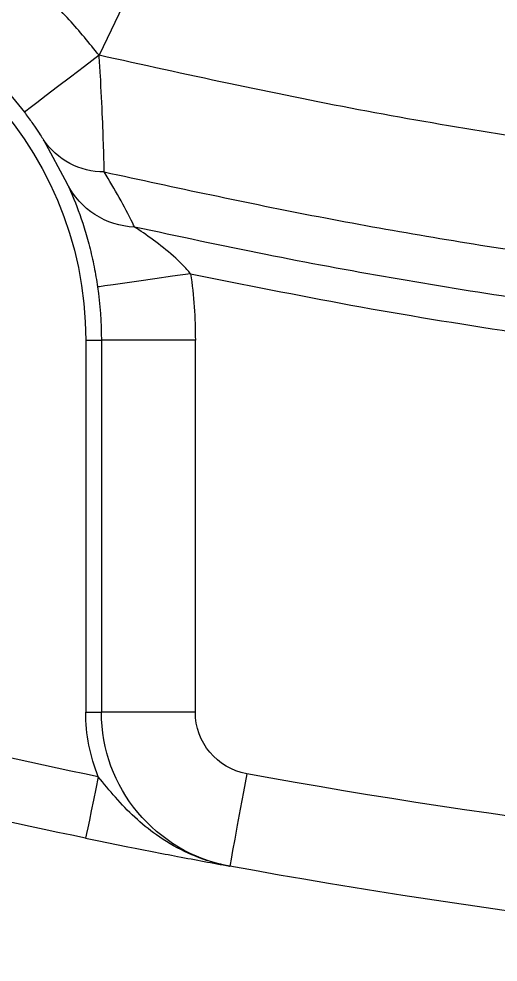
# Model space of a CAD drawing. Header units: inches. Extents: x 12 to 11036, y 8 to 6728.
# Drawn here: x 10816.68 to 10831.99, y 4265.99 to 4296.1 of the extents above; entities that cross this region are included whole.
import ezdxf

# ---------------------------------------------------------------- set-up
doc = ezdxf.new("R2010")
doc.units = ezdxf.units.IN
doc.header["$MEASUREMENT"] = 0

# ---------------------------------------------------------------- blocks, each defined once
blk = doc.blocks.new('A$C114D03CA')
at = {"color": 7, "linetype": 'Continuous', "lineweight": 25}
for p, q in [((39.214, -16.454), (46.354, -31.358)), ((48.131, -34.053), (47.371, -35.457)), ((43.281, -52.328), (43.281, -40.454)), ((43.281, -40.454), (46.281, -40.454)), ((46.281, -40.454), (46.281, -52.328)), ((46.781, -40.454), (46.281, -40.454)), ((46.781, -40.454), (46.781, -52.328)), ((43.281, -52.328), (46.281, -52.328)), ((46.781, -52.328), (46.281, -52.328))]:
    blk.add_line(p, q, dxfattribs=at)
at = {"color": 7, "linetype": 'Continuous', "lineweight": 25, "flags": 128}
for points in [[(46.354, -31.358), (46.819, -31.712), (47.267, -32.054), (47.679, -32.368), (48.041, -32.644), (48.337, -32.87), (48.558, -33.038), (48.693, -33.142), (48.739, -33.177)], [(43.432, -38.329), (44.012, -38.412), (44.569, -38.492), (45.082, -38.565), (45.532, -38.63), (45.902, -38.682), (46.176, -38.722), (46.345, -38.746), (46.402, -38.754)], [(41.641, -54.295), (41.747, -54.871), (41.848, -55.424), (41.941, -55.935), (42.023, -56.382), (42.09, -56.749), (42.14, -57.021), (42.171, -57.189), (42.181, -57.246)], [(46.379, -54.392), (46.458, -54.774), (46.534, -55.142), (46.603, -55.48), (46.665, -55.777), (46.715, -56.021), (46.752, -56.202), (46.775, -56.313), (46.783, -56.351)]]:
    blk.add_lwpolyline(points, dxfattribs=at)
at = {"color": 7, "linetype": 'Continuous', "lineweight": 25}
for centre, radius, start, end in [((58.281, -40.454), 12, 97.277, 142.6702), ((58.281, -40.454), 11.5, 90, 180), ((46.197, -32.751), 2.331, 269.7758, 326.0392), ((45.135, -34.346), 2.496, 272.0028, 333.5627), ((58.281, -40.454), 15, 171.8576, 180), ((58.281, -40.454), 12, 171.8576, 180), ((4.381, 149.324), 208, 281.64885, 285.59171), ((41.281, -52.328), 2, 280.3698, 0), ((41.281, -52.328), 5, 280.3698, 0), ((41.281, -52.328), 5.5, 337.9559, 0), ((4.381, 149.324), 210, 281.64885, 285.59171), ((4.381, 149.324), 207, 273.43427, 280.36976), ((4.381, 149.324), 210, 273.38515, 280.36976)]:
    blk.add_arc(centre, radius, start, end, dxfattribs=at)
for points, knots in [([(46.354, -31.358), (46.665, -30.972), (47.288, -30.202), (48.362, -29.171), (49.524, -28.244), (50.775, -27.439), (52.098, -26.76), (53.483, -26.218), (54.913, -25.805), (55.892, -25.651), (56.381, -25.574)], [0, 0, 0, 0, 0.125, 0.2500001, 0.375, 0.5, 0.6249999, 0.7499999, 0.8749998, 1, 1, 1, 1]), ([(-37.578, -31.375), (-34.821, -31.977), (-29.306, -33.181), (-20.939, -34.502), (-12.526, -35.471), (-4.077, -36.05), (4.39, -36.247), (12.856, -36.053), (21.306, -35.475), (29.718, -34.503), (38.084, -33.178), (43.597, -31.964), (46.354, -31.358)], [0, 0, 0, 0, 0.1, 0.2, 0.3, 0.4, 0.5, 0.6, 0.7, 0.8, 0.899999, 1, 1, 1, 1]), ([(46.188, -35.082), (46.194, -34.875), (46.205, -34.436), (46.243, -33.356), (46.296, -32.265), (46.34, -31.573), (46.354, -31.358)], [0, 0, 0, 0, 0.256947, 0.544007, 0.858369, 1, 1, 1, 1]), ([(48.739, -33.177), (48.657, -33.287), (48.536, -33.449), (48.365, -33.694), (48.228, -33.899), (48.161, -34.005), (48.131, -34.053)], [0, 0, 0, 0, 0.325789, 0.47804, 0.759098, 1, 1, 1, 1]), ([(46.188, -35.082), (43.91, -35.575), (39.355, -36.561), (31.668, -37.857), (23.135, -38.923), (13.758, -39.623), (5.158, -39.836), (-2.64, -39.688), (-10.419, -39.254), (-18.962, -38.399), (-28.243, -37.041), (-34.359, -35.747), (-37.416, -35.1)], [0, 0, 0, 0, 0.08293, 0.165856, 0.277333, 0.388878, 0.500354, 0.583365, 0.666377, 0.777563, 0.888816, 1, 1, 1, 1]), ([(45.223, -36.841), (45.242, -36.8), (45.514, -36.217), (45.864, -35.629), (46.188, -35.082)], [0, 0, 0, 0, 0.070669, 1, 1, 1, 1]), ([(47.371, -35.457), (47.316, -35.58), (47.161, -35.925), (46.892, -36.631), (46.659, -37.448), (46.508, -38.09), (46.437, -38.538), (46.402, -38.754)], [0, 0, 0, 0, 0.187146, 0.528969, 0.689767, 0.850331, 1, 1, 1, 1]), ([(-36.453, -36.854), (-33.653, -37.43), (-28.048, -38.582), (-19.549, -39.827), (-11.003, -40.719), (-2.429, -41.219), (6.288, -41.338), (15.136, -41.046), (24.096, -40.328), (32.735, -39.219), (39.774, -38.009), (43.827, -37.14), (45.223, -36.841)], [0, 0, 0, 0, 0.104184, 0.208526, 0.312922, 0.417266, 0.52145, 0.630592, 0.739795, 0.848938, 0.947974, 1, 1, 1, 1]), ([(43.432, -38.329), (43.514, -38.237), (43.783, -37.934), (44.296, -37.49), (44.834, -37.096), (45.129, -36.902), (45.223, -36.841)], [0, 0, 0, 0, 0.150822, 0.493681, 0.839634, 1, 1, 1, 1]), ([(43.432, -38.329), (41.728, -38.673), (38.318, -39.363), (32.659, -40.288), (26.467, -41.122), (19.726, -41.782), (12.955, -42.206), (5.022, -42.42), (-4.057, -42.261), (-14.29, -41.526), (-24.517, -40.283), (-31.285, -38.986), (-34.669, -38.338)], [0, 0, 0, 0, 0.066327, 0.132708, 0.218665, 0.304623, 0.391013, 0.477403, 0.607303, 0.737203, 0.868602, 1, 1, 1, 1]), ([(46.783, -56.351), (46.364, -56.436), (45.626, -56.587), (44.652, -56.779), (43.499, -57.002), (42.721, -57.147), (42.184, -57.246), (42.181, -57.246)], [0, 0, 0, 0, 0.235321, 0.414976, 0.595069, 0.997949, 1, 1, 1, 1])]:
    blk.add_open_spline(points, degree=3, knots=knots, dxfattribs=at)
at = {"color": 8, "linetype": 'Continuous', "lineweight": 25}
blk.add_open_spline([(42.39, -57.198), (42.487, -57.177), (42.914, -57.084), (43.649, -56.795), (44.753, -56.145), (45.648, -55.294), (46.2, -54.613), (46.379, -54.392)], degree=3, knots=[0, 0, 0, 0, 0.05978, 0.263328, 0.473191, 0.829479, 1, 1, 1, 1], dxfattribs=at)

msp = doc.modelspace()

# ---------------------------------------------------------------- block references
at = {"xscale": -1}
msp.add_blockref('A$C114D03CA', (10865.599, 4326.296), dxfattribs=at)

doc.saveas('drawing.dxf')
